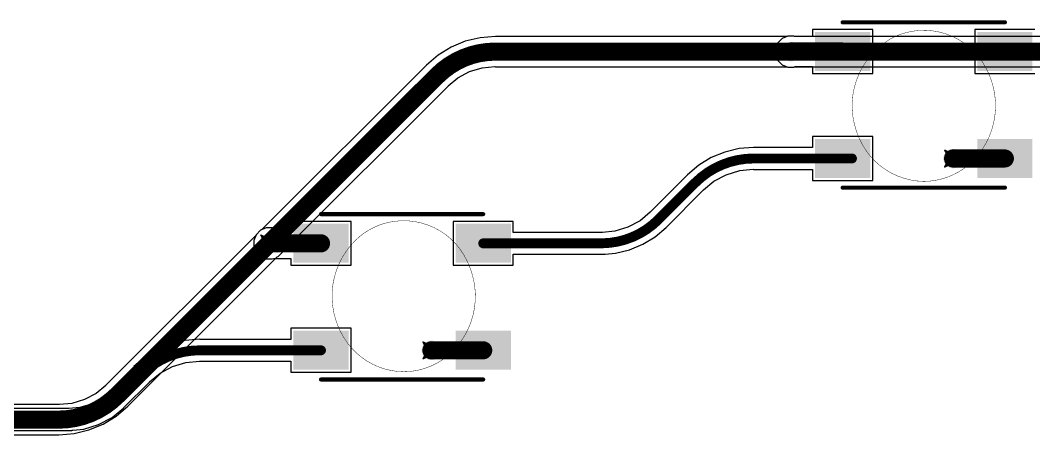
# Model space of a CAD drawing. Header units: inches. Extents: x -11 to 1110, y -7 to 455.
# Drawn here: x 289.58 to 320.82, y 124.76 to 137.55 of the extents above; entities that cross this region are included whole.
import ezdxf

# ---------------------------------------------------------------- set-up
doc = ezdxf.new("R2010")
doc.units = ezdxf.units.IN
for name, color, linetype in [('Bottom Layer', 5, 'Continuous'), ('Drill Drawing', 1, 'Continuous'), ('Mechanical 7', 56, 'Continuous'), ('Top Layer', 1, 'Continuous'), ('Top Overlay', 2, 'Continuous'), ('Top Paste', 8, 'Continuous'), ('Top Solder', 216, 'Continuous'), ('Via Holes', 16, 'Continuous')]:
    doc.layers.add(name, color=color, linetype=linetype)

msp = doc.modelspace()

# ---------------------------------------------------------------- hatches: boundary and pattern name
at = {"layer": 'Bottom Layer'}
h = msp.add_hatch(color=5, dxfattribs=at)
edge = h.paths.add_edge_path()
edge.add_arc((313.331, 136.578), 0.3, 0, 360)
h = msp.add_hatch(color=5, dxfattribs=at)
edge = h.paths.add_edge_path()
edge.add_arc((318.331, 133.278), 0.3, 0, 360)
h = msp.add_hatch(color=5, dxfattribs=at)
edge = h.paths.add_edge_path()
edge.add_arc((297.253, 130.66), 0.3, 0, 360)
h = msp.add_hatch(color=5, dxfattribs=at)
edge = h.paths.add_edge_path()
edge.add_arc((302.253, 127.36), 0.3, 0, 360)
at = {"layer": 'Top Layer'}
h = msp.add_hatch(color=1, dxfattribs=at)
edge = h.paths.add_edge_path()
edge.add_arc((313.331, 136.578), 0.3, 0, 360)
for points in [[(314.177, 137.081), (315.677, 137.081), (315.677, 136.081), (314.177, 136.081)], [(320.677, 136.081), (319.177, 136.081), (319.177, 137.081), (320.677, 137.081)], [(314.177, 133.781), (315.677, 133.781), (315.677, 132.781), (314.177, 132.781)], [(319.177, 133.781), (320.677, 133.781), (320.677, 132.781), (319.177, 132.781)], [(298.099, 131.163), (299.599, 131.163), (299.599, 130.163), (298.099, 130.163)], [(304.599, 130.163), (303.099, 130.163), (303.099, 131.163), (304.599, 131.163)], [(298.099, 127.863), (299.599, 127.863), (299.599, 126.863), (298.099, 126.863)], [(303.099, 127.863), (304.599, 127.863), (304.599, 126.863), (303.099, 126.863)]]:
    msp.add_hatch(color=1, dxfattribs=at).paths.add_polyline_path(points)
h = msp.add_hatch(color=1, dxfattribs=at)
edge = h.paths.add_edge_path()
edge.add_arc((318.331, 133.278), 0.3, 0, 360)
h = msp.add_hatch(color=1, dxfattribs=at)
edge = h.paths.add_edge_path()
edge.add_arc((297.253, 130.66), 0.3, 0, 360)
h = msp.add_hatch(color=1, dxfattribs=at)
edge = h.paths.add_edge_path()
edge.add_arc((302.253, 127.36), 0.3, 0, 360)
at = {"layer": 'Top Paste'}
for points in [[(314.177, 137.081), (315.677, 137.081), (315.677, 136.081), (314.177, 136.081)], [(320.677, 136.081), (319.177, 136.081), (319.177, 137.081), (320.677, 137.081)], [(314.177, 133.781), (315.677, 133.781), (315.677, 132.781), (314.177, 132.781)], [(319.177, 133.781), (320.677, 133.781), (320.677, 132.781), (319.177, 132.781)], [(298.099, 131.163), (299.599, 131.163), (299.599, 130.163), (298.099, 130.163)], [(304.599, 130.163), (303.099, 130.163), (303.099, 131.163), (304.599, 131.163)], [(298.099, 127.863), (299.599, 127.863), (299.599, 126.863), (298.099, 126.863)], [(303.099, 127.863), (304.599, 127.863), (304.599, 126.863), (303.099, 126.863)]]:
    msp.add_hatch(color=8, dxfattribs=at).paths.add_polyline_path(points)
at = {"layer": 'Top Solder'}
for points in [[(314.075, 137.183), (315.778, 137.183), (315.778, 135.98), (314.075, 135.98)], [(320.778, 135.98), (319.075, 135.98), (319.075, 137.183), (320.778, 137.183)], [(314.075, 133.883), (315.778, 133.883), (315.778, 132.68), (314.075, 132.68)], [(319.075, 133.883), (320.778, 133.883), (320.778, 132.68), (319.075, 132.68)], [(297.997, 131.265), (299.7, 131.265), (299.7, 130.062), (297.997, 130.062)], [(304.7, 130.062), (302.997, 130.062), (302.997, 131.265), (304.7, 131.265)], [(297.997, 127.965), (299.7, 127.965), (299.7, 126.762), (297.997, 126.762)], [(302.997, 127.965), (304.7, 127.965), (304.7, 126.762), (302.997, 126.762)]]:
    msp.add_hatch(color=216, dxfattribs=at).paths.add_polyline_path(points)
at = {"layer": 'Via Holes'}
h = msp.add_hatch(color=7, dxfattribs=at)
edge = h.paths.add_edge_path()
edge.add_arc((313.331, 136.578), 0.15, 0, 360)
h = msp.add_hatch(color=7, dxfattribs=at)
edge = h.paths.add_edge_path()
edge.add_arc((318.331, 133.278), 0.15, 0, 360)
h = msp.add_hatch(color=7, dxfattribs=at)
edge = h.paths.add_edge_path()
edge.add_arc((297.253, 130.66), 0.15, 0, 360)
h = msp.add_hatch(color=7, dxfattribs=at)
edge = h.paths.add_edge_path()
edge.add_arc((302.253, 127.36), 0.15, 0, 360)

# ---------------------------------------------------------------- linework, layer by layer
at = {"layer": 'Bottom Layer'}
for p, q in [((303.294, 136.897), (302.858, 136.717)), ((303.753, 137.007), (303.294, 136.897)), ((304.223, 137.044), (303.753, 137.007)), ((313.208, 137.044), (304.223, 137.044)), ((304.223, 137.044), (304.223, 137.044)), ((313.236, 137.056), (313.208, 137.044)), ((313.426, 137.056), (313.236, 137.056)), ((313.454, 137.044), (313.426, 137.056)), ((321.906, 137.044), (313.454, 137.044)), ((302.858, 136.717), (302.456, 136.47)), ((302.456, 136.47), (302.097, 136.164)), ((302.098, 136.164), (297.01, 131.077)), ((302.097, 136.164), (302.098, 136.164)), ((302.098, 136.164), (302.098, 136.164)), ((303.068, 135.768), (303.427, 135.96)), ((303.427, 135.96), (303.817, 136.078)), ((303.817, 136.078), (304.202, 136.116)), ((304.202, 136.116), (304.223, 136.112)), ((304.223, 136.112), (313.208, 136.112)), ((313.208, 136.112), (313.236, 136.1)), ((313.236, 136.1), (313.426, 136.1)), ((313.426, 136.1), (313.454, 136.112)), ((313.454, 136.112), (321.906, 136.112)), ((302.769, 135.522), (303.068, 135.768)), ((297.67, 130.417), (302.757, 135.504)), ((302.757, 135.504), (302.769, 135.522)), ((296.836, 130.902), (292.232, 126.298)), ((296.848, 130.93), (296.836, 130.902)), ((296.982, 131.065), (296.848, 130.93)), ((297.01, 131.077), (296.982, 131.065)), ((297.524, 130.255), (297.658, 130.389)), ((297.658, 130.389), (297.67, 130.417)), ((292.891, 125.639), (297.496, 130.243)), ((297.496, 130.243), (297.524, 130.255)), ((292.22, 126.28), (291.921, 126.035)), ((292.232, 126.298), (292.22, 126.28)), ((291.921, 126.035), (291.561, 125.842)), ((290.765, 125.69), (281.273, 125.69)), ((290.786, 125.686), (290.765, 125.69)), ((291.171, 125.724), (290.786, 125.686)), ((291.561, 125.842), (291.171, 125.724)), ((292.532, 125.332), (292.891, 125.638)), ((292.891, 125.638), (292.891, 125.639)), ((292.13, 125.085), (292.532, 125.332)), ((291.694, 124.905), (292.13, 125.085)), ((281.273, 124.758), (290.765, 124.758)), ((290.765, 124.758), (291.236, 124.795)), ((290.765, 124.758), (290.765, 124.758)), ((291.236, 124.795), (291.694, 124.905))]:
    msp.add_line(p, q, dxfattribs=at)
for points in [[(302.427, 135.834, 0.559, 0.559, -0.198912), (304.223, 136.578, 0.559, 0.559, 0)], [(304.223, 136.578, 0.559, 0.559, 0), (313.331, 136.578, 0.559, 0.559, 0)], [(313.331, 136.578, 0.559, 0.559, 0), (321.906, 136.578, 0.559, 0.559, 0)], [(297.253, 130.66, 0.559, 0.559, 0), (302.427, 135.834, 0.559, 0.559, 0)], [(292.561, 125.968, 0.559, 0.559, 0), (297.253, 130.66, 0.559, 0.559, 0)], [(292.561, 125.968, 0.559, 0.559, -0.198912), (290.765, 125.224, 0.559, 0.559, 0)], [(281.149, 125.224, 0.559, 0.559, 0), (290.765, 125.224, 0.559, 0.559, 0)]]:
    msp.add_lwpolyline(points, format="xyseb", dxfattribs=at)
for points in [[(304.084, 136.578, 0.279, 0.279, 1), (304.363, 136.578, 0.279, 0.279, 1)], [(304.084, 136.578, 0.279, 0.279, 1), (304.363, 136.578, 0.279, 0.279, 1)], [(313.191, 136.578, 0.279, 0.279, 1), (313.471, 136.578, 0.279, 0.279, 1)], [(313.191, 136.578, 0.279, 0.279, 1), (313.471, 136.578, 0.279, 0.279, 1)], [(302.288, 135.834, 0.279, 0.279, 1), (302.567, 135.834, 0.279, 0.279, 1)], [(302.288, 135.834, 0.279, 0.279, 1), (302.567, 135.834, 0.279, 0.279, 1)], [(297.113, 130.66, 0.279, 0.279, 1), (297.393, 130.66, 0.279, 0.279, 1)], [(297.113, 130.66, 0.279, 0.279, 1), (297.393, 130.66, 0.279, 0.279, 1)], [(292.422, 125.968, 0.279, 0.279, 1), (292.701, 125.968, 0.279, 0.279, 1)], [(292.422, 125.968, 0.279, 0.279, 1), (292.701, 125.968, 0.279, 0.279, 1)], [(290.626, 125.224, 0.279, 0.279, 1), (290.905, 125.224, 0.279, 0.279, 1)], [(290.626, 125.224, 0.279, 0.279, 1), (290.905, 125.224, 0.279, 0.279, 1)]]:
    msp.add_lwpolyline(points, format="xyseb", close=True, dxfattribs=at)
at = {"layer": 'Drill Drawing'}
for points in [[(313.077, 136.832, 0.0508, 0.0508, 0), (313.331, 136.705, 0.0508, 0.0508, 0)], [(313.077, 136.832, 0.0508, 0.0508, 0), (313.204, 136.578, 0.0508, 0.0508, 0)], [(313.331, 136.705, 0.0508, 0.0508, 0), (313.585, 136.832, 0.0508, 0.0508, 0)], [(313.458, 136.578, 0.0508, 0.0508, 0), (313.585, 136.832, 0.0508, 0.0508, 0)], [(313.077, 136.324, 0.0508, 0.0508, 0), (313.204, 136.578, 0.0508, 0.0508, 0)], [(313.458, 136.578, 0.0508, 0.0508, 0), (313.585, 136.324, 0.0508, 0.0508, 0)], [(313.077, 136.324, 0.0508, 0.0508, 0), (313.331, 136.451, 0.0508, 0.0508, 0)], [(313.331, 136.451, 0.0508, 0.0508, 0), (313.585, 136.324, 0.0508, 0.0508, 0)], [(318.077, 133.532, 0.0508, 0.0508, 0), (318.331, 133.405, 0.0508, 0.0508, 0)], [(318.077, 133.532, 0.0508, 0.0508, 0), (318.204, 133.278, 0.0508, 0.0508, 0)], [(318.331, 133.405, 0.0508, 0.0508, 0), (318.585, 133.532, 0.0508, 0.0508, 0)], [(318.458, 133.278, 0.0508, 0.0508, 0), (318.585, 133.532, 0.0508, 0.0508, 0)], [(318.077, 133.024, 0.0508, 0.0508, 0), (318.204, 133.278, 0.0508, 0.0508, 0)], [(318.077, 133.024, 0.0508, 0.0508, 0), (318.331, 133.151, 0.0508, 0.0508, 0)], [(318.331, 133.151, 0.0508, 0.0508, 0), (318.585, 133.024, 0.0508, 0.0508, 0)], [(318.458, 133.278, 0.0508, 0.0508, 0), (318.585, 133.024, 0.0508, 0.0508, 0)], [(296.999, 130.914, 0.0508, 0.0508, 0), (297.253, 130.787, 0.0508, 0.0508, 0)], [(296.999, 130.914, 0.0508, 0.0508, 0), (297.126, 130.66, 0.0508, 0.0508, 0)], [(297.253, 130.787, 0.0508, 0.0508, 0), (297.507, 130.914, 0.0508, 0.0508, 0)], [(297.38, 130.66, 0.0508, 0.0508, 0), (297.507, 130.914, 0.0508, 0.0508, 0)], [(296.999, 130.406, 0.0508, 0.0508, 0), (297.126, 130.66, 0.0508, 0.0508, 0)], [(297.38, 130.66, 0.0508, 0.0508, 0), (297.507, 130.406, 0.0508, 0.0508, 0)], [(296.999, 130.406, 0.0508, 0.0508, 0), (297.253, 130.533, 0.0508, 0.0508, 0)], [(297.253, 130.533, 0.0508, 0.0508, 0), (297.507, 130.406, 0.0508, 0.0508, 0)], [(301.999, 127.614, 0.0508, 0.0508, 0), (302.253, 127.487, 0.0508, 0.0508, 0)], [(301.999, 127.614, 0.0508, 0.0508, 0), (302.126, 127.36, 0.0508, 0.0508, 0)], [(302.253, 127.487, 0.0508, 0.0508, 0), (302.507, 127.614, 0.0508, 0.0508, 0)], [(302.38, 127.36, 0.0508, 0.0508, 0), (302.507, 127.614, 0.0508, 0.0508, 0)], [(301.999, 127.106, 0.0508, 0.0508, 0), (302.126, 127.36, 0.0508, 0.0508, 0)], [(301.999, 127.106, 0.0508, 0.0508, 0), (302.253, 127.233, 0.0508, 0.0508, 0)], [(302.253, 127.233, 0.0508, 0.0508, 0), (302.507, 127.106, 0.0508, 0.0508, 0)], [(302.38, 127.36, 0.0508, 0.0508, 0), (302.507, 127.106, 0.0508, 0.0508, 0)]]:
    msp.add_lwpolyline(points, format="xyseb", dxfattribs=at)
for points in [[(313.064, 136.832, 0.0254, 0.0254, 1), (313.09, 136.832, 0.0254, 0.0254, 1)], [(313.064, 136.832, 0.0254, 0.0254, 1), (313.09, 136.832, 0.0254, 0.0254, 1)], [(313.572, 136.832, 0.0254, 0.0254, 1), (313.598, 136.832, 0.0254, 0.0254, 1)], [(313.572, 136.832, 0.0254, 0.0254, 1), (313.598, 136.832, 0.0254, 0.0254, 1)], [(313.191, 136.578, 0.0254, 0.0254, 1), (313.217, 136.578, 0.0254, 0.0254, 1)], [(313.191, 136.578, 0.0254, 0.0254, 1), (313.217, 136.578, 0.0254, 0.0254, 1)], [(313.318, 136.705, 0.0254, 0.0254, 1), (313.344, 136.705, 0.0254, 0.0254, 1)], [(313.318, 136.705, 0.0254, 0.0254, 1), (313.344, 136.705, 0.0254, 0.0254, 1)], [(313.445, 136.578, 0.0254, 0.0254, 1), (313.471, 136.578, 0.0254, 0.0254, 1)], [(313.445, 136.578, 0.0254, 0.0254, 1), (313.471, 136.578, 0.0254, 0.0254, 1)], [(313.064, 136.324, 0.0254, 0.0254, 1), (313.09, 136.324, 0.0254, 0.0254, 1)], [(313.064, 136.324, 0.0254, 0.0254, 1), (313.09, 136.324, 0.0254, 0.0254, 1)], [(313.318, 136.451, 0.0254, 0.0254, 1), (313.344, 136.451, 0.0254, 0.0254, 1)], [(313.318, 136.451, 0.0254, 0.0254, 1), (313.344, 136.451, 0.0254, 0.0254, 1)], [(313.572, 136.324, 0.0254, 0.0254, 1), (313.598, 136.324, 0.0254, 0.0254, 1)], [(313.572, 136.324, 0.0254, 0.0254, 1), (313.598, 136.324, 0.0254, 0.0254, 1)], [(318.064, 133.532, 0.0254, 0.0254, 1), (318.09, 133.532, 0.0254, 0.0254, 1)], [(318.064, 133.532, 0.0254, 0.0254, 1), (318.09, 133.532, 0.0254, 0.0254, 1)], [(318.318, 133.405, 0.0254, 0.0254, 1), (318.344, 133.405, 0.0254, 0.0254, 1)], [(318.318, 133.405, 0.0254, 0.0254, 1), (318.344, 133.405, 0.0254, 0.0254, 1)], [(318.572, 133.532, 0.0254, 0.0254, 1), (318.598, 133.532, 0.0254, 0.0254, 1)], [(318.572, 133.532, 0.0254, 0.0254, 1), (318.598, 133.532, 0.0254, 0.0254, 1)], [(318.191, 133.278, 0.0254, 0.0254, 1), (318.217, 133.278, 0.0254, 0.0254, 1)], [(318.191, 133.278, 0.0254, 0.0254, 1), (318.217, 133.278, 0.0254, 0.0254, 1)], [(318.318, 133.151, 0.0254, 0.0254, 1), (318.344, 133.151, 0.0254, 0.0254, 1)], [(318.318, 133.151, 0.0254, 0.0254, 1), (318.344, 133.151, 0.0254, 0.0254, 1)], [(318.445, 133.278, 0.0254, 0.0254, 1), (318.471, 133.278, 0.0254, 0.0254, 1)], [(318.445, 133.278, 0.0254, 0.0254, 1), (318.471, 133.278, 0.0254, 0.0254, 1)], [(318.064, 133.024, 0.0254, 0.0254, 1), (318.09, 133.024, 0.0254, 0.0254, 1)], [(318.064, 133.024, 0.0254, 0.0254, 1), (318.09, 133.024, 0.0254, 0.0254, 1)], [(318.572, 133.024, 0.0254, 0.0254, 1), (318.598, 133.024, 0.0254, 0.0254, 1)], [(318.572, 133.024, 0.0254, 0.0254, 1), (318.598, 133.024, 0.0254, 0.0254, 1)], [(296.986, 130.914, 0.0254, 0.0254, 1), (297.012, 130.914, 0.0254, 0.0254, 1)], [(296.986, 130.914, 0.0254, 0.0254, 1), (297.012, 130.914, 0.0254, 0.0254, 1)], [(297.494, 130.914, 0.0254, 0.0254, 1), (297.52, 130.914, 0.0254, 0.0254, 1)], [(297.494, 130.914, 0.0254, 0.0254, 1), (297.52, 130.914, 0.0254, 0.0254, 1)], [(297.113, 130.66, 0.0254, 0.0254, 1), (297.139, 130.66, 0.0254, 0.0254, 1)], [(297.113, 130.66, 0.0254, 0.0254, 1), (297.139, 130.66, 0.0254, 0.0254, 1)], [(297.24, 130.787, 0.0254, 0.0254, 1), (297.266, 130.787, 0.0254, 0.0254, 1)], [(297.24, 130.787, 0.0254, 0.0254, 1), (297.266, 130.787, 0.0254, 0.0254, 1)], [(297.367, 130.66, 0.0254, 0.0254, 1), (297.393, 130.66, 0.0254, 0.0254, 1)], [(297.367, 130.66, 0.0254, 0.0254, 1), (297.393, 130.66, 0.0254, 0.0254, 1)], [(296.986, 130.406, 0.0254, 0.0254, 1), (297.012, 130.406, 0.0254, 0.0254, 1)], [(296.986, 130.406, 0.0254, 0.0254, 1), (297.012, 130.406, 0.0254, 0.0254, 1)], [(297.24, 130.533, 0.0254, 0.0254, 1), (297.266, 130.533, 0.0254, 0.0254, 1)], [(297.24, 130.533, 0.0254, 0.0254, 1), (297.266, 130.533, 0.0254, 0.0254, 1)], [(297.494, 130.406, 0.0254, 0.0254, 1), (297.52, 130.406, 0.0254, 0.0254, 1)], [(297.494, 130.406, 0.0254, 0.0254, 1), (297.52, 130.406, 0.0254, 0.0254, 1)], [(301.986, 127.614, 0.0254, 0.0254, 1), (302.012, 127.614, 0.0254, 0.0254, 1)], [(301.986, 127.614, 0.0254, 0.0254, 1), (302.012, 127.614, 0.0254, 0.0254, 1)], [(302.24, 127.487, 0.0254, 0.0254, 1), (302.266, 127.487, 0.0254, 0.0254, 1)], [(302.24, 127.487, 0.0254, 0.0254, 1), (302.266, 127.487, 0.0254, 0.0254, 1)], [(302.494, 127.614, 0.0254, 0.0254, 1), (302.52, 127.614, 0.0254, 0.0254, 1)], [(302.494, 127.614, 0.0254, 0.0254, 1), (302.52, 127.614, 0.0254, 0.0254, 1)], [(302.113, 127.36, 0.0254, 0.0254, 1), (302.139, 127.36, 0.0254, 0.0254, 1)], [(302.113, 127.36, 0.0254, 0.0254, 1), (302.139, 127.36, 0.0254, 0.0254, 1)], [(302.24, 127.233, 0.0254, 0.0254, 1), (302.266, 127.233, 0.0254, 0.0254, 1)], [(302.24, 127.233, 0.0254, 0.0254, 1), (302.266, 127.233, 0.0254, 0.0254, 1)], [(302.367, 127.36, 0.0254, 0.0254, 1), (302.393, 127.36, 0.0254, 0.0254, 1)], [(302.367, 127.36, 0.0254, 0.0254, 1), (302.393, 127.36, 0.0254, 0.0254, 1)], [(301.986, 127.106, 0.0254, 0.0254, 1), (302.012, 127.106, 0.0254, 0.0254, 1)], [(301.986, 127.106, 0.0254, 0.0254, 1), (302.012, 127.106, 0.0254, 0.0254, 1)], [(302.494, 127.106, 0.0254, 0.0254, 1), (302.52, 127.106, 0.0254, 0.0254, 1)], [(302.494, 127.106, 0.0254, 0.0254, 1), (302.52, 127.106, 0.0254, 0.0254, 1)]]:
    msp.add_lwpolyline(points, format="xyseb", close=True, dxfattribs=at)
at = {"layer": 'Mechanical 7'}
for points in [[(316.682, 137.102, 0.0127, 0.0127, -0.382372), (319.358, 136.044, 0.0127, 0.0127, 0)], [(315.354, 134.117, 0.0127, 0.0127, -0.352067), (316.355, 136.944, 0.0127, 0.0127, 0)], [(316.355, 136.944, 0.0127, 0.0127, -0.041701), (316.682, 137.102, 0.0127, 0.0127, 0)], [(319.358, 136.044, 0.0127, 0.0127, -0.039025), (319.507, 135.699, 0.0127, 0.0127, 0)], [(319.507, 135.699, 0.0127, 0.0127, -0.307753), (318.797, 133.075, 0.0127, 0.0127, 0)], [(315.467, 133.842, 0.0127, 0.0127, -0.030468), (315.354, 134.117, 0.0127, 0.0127, 0)], [(317.432, 132.575, 0.0127, 0.0127, -0.288241), (315.467, 133.842, 0.0127, 0.0127, 0)], [(318.797, 133.075, 0.0127, 0.0127, -0.082937), (318.179, 132.713, 0.0127, 0.0127, 0)], [(318.179, 132.713, 0.0127, 0.0127, -0.089791), (317.432, 132.575, 0.0127, 0.0127, 0)], [(300.073, 130.902, 0.0127, 0.0127, -0.083272), (300.7, 131.247, 0.0127, 0.0127, 0)], [(300.7, 131.247, 0.0127, 0.0127, -0.381983), (303.351, 130.119, 0.0127, 0.0127, 0)], [(299.305, 128.298, 0.0127, 0.0127, -0.308378), (300.073, 130.902, 0.0127, 0.0127, 0)], [(303.351, 130.119, 0.0127, 0.0127, -0.038934), (303.491, 129.769, 0.0127, 0.0127, 0)], [(303.491, 129.769, 0.0127, 0.0127, -0.308638), (302.72, 127.166, 0.0127, 0.0127, 0)], [(299.552, 127.756, 0.0127, 0.0127, -0.062394), (299.305, 128.298, 0.0127, 0.0127, 0)], [(301.396, 126.701, 0.0127, 0.0127, -0.259806), (299.552, 127.756, 0.0127, 0.0127, 0)], [(302.72, 127.166, 0.0127, 0.0127, -0.08318), (302.093, 126.82, 0.0127, 0.0127, 0)], [(302.093, 126.82, 0.0127, 0.0127, -0.084716), (301.396, 126.701, 0.0127, 0.0127, 0)]]:
    msp.add_lwpolyline(points, format="xyseb", dxfattribs=at)
for points in [[(316.351, 136.944, 0.00635, 0.00635, 1), (316.358, 136.944, 0.00635, 0.00635, 1)], [(316.351, 136.944, 0.00635, 0.00635, 1), (316.358, 136.944, 0.00635, 0.00635, 1)], [(316.678, 137.102, 0.00635, 0.00635, 1), (316.685, 137.102, 0.00635, 0.00635, 1)], [(316.678, 137.102, 0.00635, 0.00635, 1), (316.685, 137.102, 0.00635, 0.00635, 1)], [(319.355, 136.044, 0.00635, 0.00635, 1), (319.362, 136.044, 0.00635, 0.00635, 1)], [(319.355, 136.044, 0.00635, 0.00635, 1), (319.362, 136.044, 0.00635, 0.00635, 1)], [(319.504, 135.699, 0.00635, 0.00635, 1), (319.51, 135.699, 0.00635, 0.00635, 1)], [(319.504, 135.699, 0.00635, 0.00635, 1), (319.51, 135.699, 0.00635, 0.00635, 1)], [(315.351, 134.117, 0.00635, 0.00635, 1), (315.357, 134.117, 0.00635, 0.00635, 1)], [(315.351, 134.117, 0.00635, 0.00635, 1), (315.357, 134.117, 0.00635, 0.00635, 1)], [(315.463, 133.842, 0.00635, 0.00635, 1), (315.47, 133.842, 0.00635, 0.00635, 1)], [(315.463, 133.842, 0.00635, 0.00635, 1), (315.47, 133.842, 0.00635, 0.00635, 1)], [(318.794, 133.075, 0.00635, 0.00635, 1), (318.8, 133.075, 0.00635, 0.00635, 1)], [(318.794, 133.075, 0.00635, 0.00635, 1), (318.8, 133.075, 0.00635, 0.00635, 1)], [(317.428, 132.575, 0.00635, 0.00635, 1), (317.435, 132.575, 0.00635, 0.00635, 1)], [(317.428, 132.575, 0.00635, 0.00635, 1), (317.435, 132.575, 0.00635, 0.00635, 1)], [(318.176, 132.713, 0.00635, 0.00635, 1), (318.182, 132.713, 0.00635, 0.00635, 1)], [(318.176, 132.713, 0.00635, 0.00635, 1), (318.182, 132.713, 0.00635, 0.00635, 1)], [(300.697, 131.247, 0.00635, 0.00635, 1), (300.703, 131.247, 0.00635, 0.00635, 1)], [(300.697, 131.247, 0.00635, 0.00635, 1), (300.703, 131.247, 0.00635, 0.00635, 1)], [(300.07, 130.902, 0.00635, 0.00635, 1), (300.077, 130.902, 0.00635, 0.00635, 1)], [(300.07, 130.902, 0.00635, 0.00635, 1), (300.077, 130.902, 0.00635, 0.00635, 1)], [(303.348, 130.119, 0.00635, 0.00635, 1), (303.354, 130.119, 0.00635, 0.00635, 1)], [(303.348, 130.119, 0.00635, 0.00635, 1), (303.354, 130.119, 0.00635, 0.00635, 1)], [(303.488, 129.769, 0.00635, 0.00635, 1), (303.494, 129.769, 0.00635, 0.00635, 1)], [(303.488, 129.769, 0.00635, 0.00635, 1), (303.494, 129.769, 0.00635, 0.00635, 1)], [(299.301, 128.298, 0.00635, 0.00635, 1), (299.308, 128.298, 0.00635, 0.00635, 1)], [(299.301, 128.298, 0.00635, 0.00635, 1), (299.308, 128.298, 0.00635, 0.00635, 1)], [(299.548, 127.756, 0.00635, 0.00635, 1), (299.555, 127.756, 0.00635, 0.00635, 1)], [(299.548, 127.756, 0.00635, 0.00635, 1), (299.555, 127.756, 0.00635, 0.00635, 1)], [(302.717, 127.166, 0.00635, 0.00635, 1), (302.723, 127.166, 0.00635, 0.00635, 1)], [(302.717, 127.166, 0.00635, 0.00635, 1), (302.723, 127.166, 0.00635, 0.00635, 1)], [(302.09, 126.82, 0.00635, 0.00635, 1), (302.096, 126.82, 0.00635, 0.00635, 1)], [(302.09, 126.82, 0.00635, 0.00635, 1), (302.096, 126.82, 0.00635, 0.00635, 1)], [(301.393, 126.701, 0.00635, 0.00635, 1), (301.4, 126.701, 0.00635, 0.00635, 1)], [(301.393, 126.701, 0.00635, 0.00635, 1), (301.4, 126.701, 0.00635, 0.00635, 1)]]:
    msp.add_lwpolyline(points, format="xyseb", close=True, dxfattribs=at)
at = {"layer": 'Top Layer'}
for p, q in [((315.855, 137.259), (313.999, 137.259)), ((313.999, 137.259), (313.999, 137.048)), ((315.855, 135.904), (315.855, 137.259)), ((320.855, 137.259), (318.999, 137.259)), ((318.999, 137.259), (318.999, 135.904)), ((312.926, 136.849), (312.853, 136.673)), ((313.061, 136.983), (312.926, 136.849)), ((313.236, 137.056), (313.061, 136.983)), ((313.426, 137.056), (313.236, 137.056)), ((313.446, 137.048), (313.426, 137.056)), ((313.999, 137.048), (313.446, 137.048)), ((312.853, 136.673), (312.853, 136.483)), ((312.853, 136.483), (312.926, 136.307)), ((312.926, 136.307), (313.061, 136.173)), ((313.061, 136.173), (313.236, 136.1)), ((313.236, 136.1), (313.426, 136.1)), ((313.426, 136.1), (313.463, 136.115)), ((313.463, 136.115), (313.999, 136.115)), ((313.999, 136.115), (313.999, 135.904)), ((313.999, 135.904), (315.855, 135.904)), ((318.999, 135.904), (320.855, 135.904)), ((315.855, 133.959), (313.999, 133.959)), ((313.999, 133.959), (313.999, 133.618)), ((315.855, 132.604), (315.855, 133.959)), ((311.295, 133.48), (310.877, 133.307)), ((311.734, 133.585), (311.295, 133.48)), ((312.184, 133.62), (311.734, 133.585)), ((312.184, 133.618), (312.184, 133.62)), ((313.999, 133.618), (312.184, 133.618)), ((310.492, 133.071), (310.148, 132.777)), ((310.877, 133.307), (310.492, 133.071)), ((310.15, 132.776), (309.007, 131.632)), ((310.148, 132.777), (310.15, 132.776)), ((310.958, 132.577), (311.339, 132.781)), ((311.339, 132.781), (311.754, 132.907)), ((311.754, 132.907), (312.17, 132.948)), ((312.17, 132.948), (312.184, 132.945)), ((312.184, 132.945), (313.999, 132.945)), ((313.999, 132.945), (313.999, 132.604)), ((310.635, 132.312), (310.958, 132.577)), ((313.999, 132.604), (315.855, 132.604)), ((309.483, 131.156), (310.626, 132.299)), ((310.626, 132.299), (310.635, 132.312)), ((308.999, 131.62), (308.682, 131.36)), ((309.007, 131.632), (308.999, 131.62)), ((299.776, 131.341), (297.921, 131.341)), ((297.921, 131.341), (297.921, 131.129)), ((299.776, 129.985), (299.776, 131.341)), ((304.776, 131.341), (302.921, 131.341)), ((302.921, 131.341), (302.921, 129.985)), ((304.776, 131), (304.776, 131.341)), ((308.682, 131.36), (308.308, 131.16)), ((296.848, 130.93), (296.775, 130.755)), ((296.982, 131.065), (296.848, 130.93)), ((297.158, 131.138), (296.982, 131.065)), ((297.348, 131.138), (297.158, 131.138)), ((297.368, 131.129), (297.348, 131.138)), ((297.921, 131.129), (297.368, 131.129)), ((307.48, 131), (304.776, 131)), ((307.494, 130.997), (307.48, 131)), ((307.514, 130.999), (307.494, 130.997)), ((307.52, 131), (307.514, 130.999)), ((307.522, 131), (307.52, 131)), ((307.902, 131.037), (307.522, 131)), ((308.308, 131.16), (307.902, 131.037)), ((309.146, 130.866), (309.485, 131.155)), ((309.485, 131.155), (309.483, 131.156)), ((296.775, 130.755), (296.775, 130.565)), ((308.356, 130.463), (308.767, 130.633)), ((308.767, 130.633), (309.146, 130.866)), ((296.775, 130.565), (296.848, 130.389)), ((296.848, 130.389), (296.982, 130.255)), ((304.776, 129.985), (304.776, 130.327)), ((304.776, 130.327), (307.48, 130.327)), ((307.48, 130.327), (307.48, 130.324)), ((307.48, 130.324), (307.52, 130.327)), ((307.52, 130.327), (307.525, 130.328)), ((307.525, 130.328), (307.604, 130.334)), ((307.604, 130.334), (307.924, 130.359)), ((307.604, 130.334), (307.604, 130.334)), ((307.924, 130.359), (308.356, 130.463)), ((296.982, 130.255), (297.158, 130.182)), ((297.158, 130.182), (297.348, 130.182)), ((297.348, 130.182), (297.384, 130.197)), ((297.384, 130.197), (297.921, 130.197)), ((297.921, 130.197), (297.921, 129.985)), ((297.921, 129.985), (299.776, 129.985)), ((302.921, 129.985), (304.776, 129.985)), ((299.776, 128.041), (297.921, 128.041)), ((297.921, 128.041), (297.921, 127.7)), ((299.776, 126.685), (299.776, 128.041)), ((294.226, 127.561), (293.808, 127.388)), ((294.665, 127.667), (294.226, 127.561)), ((295.116, 127.702), (294.665, 127.667)), ((295.116, 127.7), (295.116, 127.702)), ((297.921, 127.7), (295.116, 127.7)), ((293.423, 127.152), (293.08, 126.859)), ((293.808, 127.388), (293.423, 127.152)), ((293.081, 126.857), (292.294, 126.07)), ((293.08, 126.859), (293.081, 126.857)), ((293.889, 126.659), (294.271, 126.863)), ((294.271, 126.863), (294.685, 126.989)), ((294.685, 126.989), (295.101, 127.029)), ((295.101, 127.029), (295.116, 127.027)), ((295.116, 127.027), (297.921, 127.027)), ((297.921, 127.027), (297.921, 126.685)), ((293.566, 126.394), (293.889, 126.659)), ((297.921, 126.685), (299.776, 126.685)), ((292.77, 125.594), (293.558, 126.381)), ((293.558, 126.381), (293.566, 126.394)), ((292.29, 126.064), (292.033, 125.853)), ((292.294, 126.07), (292.29, 126.064)), ((291.411, 125.595), (291.081, 125.563)), ((291.735, 125.694), (291.411, 125.595)), ((292.033, 125.853), (291.735, 125.694)), ((292.409, 125.291), (292.773, 125.59)), ((292.773, 125.59), (292.77, 125.594)), ((291.074, 125.564), (288.673, 125.564)), ((291.081, 125.563), (291.074, 125.564)), ((291.994, 125.069), (292.409, 125.291)), ((291.543, 124.932), (291.994, 125.069)), ((288.673, 124.891), (291.074, 124.891)), ((291.074, 124.886), (291.164, 124.893)), ((291.074, 124.891), (291.074, 124.886)), ((291.164, 124.893), (291.179, 124.896)), ((291.179, 124.896), (291.182, 124.897)), ((291.179, 124.896), (291.179, 124.896)), ((291.182, 124.897), (291.186, 124.897)), ((291.186, 124.897), (291.198, 124.898)), ((291.198, 124.898), (291.543, 124.932)), ((291.198, 124.898), (291.198, 124.898))]:
    msp.add_line(p, q, dxfattribs=at)
for points in [[(313.331, 136.581, 0.559, 0.559, 0), (314.927, 136.581, 0.559, 0.559, 0)], [(319.927, 136.581, 0.305, 0.305, 0), (324.39, 136.581, 0.305, 0.305, 0)], [(310.388, 132.537, 0.305, 0.305, -0.198912), (312.184, 133.281, 0.305, 0.305, 0)], [(312.184, 133.281, 0.305, 0.305, 0), (314.927, 133.281, 0.305, 0.305, 0)], [(314.927, 133.281, 0.305, 0.305, 0), (315.214, 133.281, 0.305, 0.305, 0)], [(318.331, 133.281, 0.559, 0.559, 0), (319.927, 133.281, 0.559, 0.559, 0)], [(309.245, 131.394, 0.305, 0.305, 0), (310.388, 132.537, 0.305, 0.305, 0)], [(309.245, 131.394, 0.305, 0.305, -0.19476), (307.52, 130.664, 0.305, 0.305, 0)], [(297.253, 130.663, 0.559, 0.559, 0), (298.849, 130.663, 0.559, 0.559, 0)], [(303.849, 130.663, 0.305, 0.305, 0), (307.48, 130.663, 0.305, 0.305, 0)], [(307.52, 130.664, 0.305, 0.305, -0.003998), (307.48, 130.663, 0.305, 0.305, 0)], [(293.319, 126.619, 0.305, 0.305, -0.198912), (295.116, 127.363, 0.305, 0.305, 0)], [(295.116, 127.363, 0.305, 0.305, 0), (298.849, 127.363, 0.305, 0.305, 0)], [(302.253, 127.363, 0.559, 0.559, 0), (303.849, 127.363, 0.559, 0.559, 0)], [(292.532, 125.832, 0.305, 0.305, 0), (293.319, 126.619, 0.305, 0.305, 0)], [(292.532, 125.832, 0.305, 0.305, -0.187518), (291.164, 125.23, 0.305, 0.305, 0)], [(287.745, 125.228, 0.305, 0.305, 0), (291.074, 125.228, 0.305, 0.305, 0)], [(291.164, 125.23, 0.305, 0.305, -0.010984), (291.074, 125.228, 0.305, 0.305, 0)]]:
    msp.add_lwpolyline(points, format="xyseb", dxfattribs=at)
for points in [[(313.191, 136.581, 0.279, 0.279, 1), (313.471, 136.581, 0.279, 0.279, 1)], [(314.787, 136.581, 0.279, 0.279, 1), (315.066, 136.581, 0.279, 0.279, 1)], [(319.851, 136.581, 0.152, 0.152, 1), (320.003, 136.581, 0.152, 0.152, 1)], [(312.108, 133.281, 0.152, 0.152, 1), (312.261, 133.281, 0.152, 0.152, 1)], [(312.108, 133.281, 0.152, 0.152, 1), (312.261, 133.281, 0.152, 0.152, 1)], [(314.851, 133.281, 0.152, 0.152, 1), (315.003, 133.281, 0.152, 0.152, 1)], [(314.851, 133.281, 0.152, 0.152, 1), (315.003, 133.281, 0.152, 0.152, 1)], [(315.138, 133.281, 0.152, 0.152, 1), (315.29, 133.281, 0.152, 0.152, 1)], [(318.191, 133.281, 0.279, 0.279, 1), (318.471, 133.281, 0.279, 0.279, 1)], [(319.787, 133.281, 0.279, 0.279, 1), (320.066, 133.281, 0.279, 0.279, 1)], [(310.312, 132.537, 0.152, 0.152, 1), (310.464, 132.537, 0.152, 0.152, 1)], [(310.312, 132.537, 0.152, 0.152, 1), (310.464, 132.537, 0.152, 0.152, 1)], [(309.169, 131.394, 0.152, 0.152, 1), (309.321, 131.394, 0.152, 0.152, 1)], [(309.169, 131.394, 0.152, 0.152, 1), (309.321, 131.394, 0.152, 0.152, 1)], [(297.113, 130.663, 0.279, 0.279, 1), (297.393, 130.663, 0.279, 0.279, 1)], [(298.709, 130.663, 0.279, 0.279, 1), (298.988, 130.663, 0.279, 0.279, 1)], [(303.772, 130.663, 0.152, 0.152, 1), (303.925, 130.663, 0.152, 0.152, 1)], [(307.404, 130.663, 0.152, 0.152, 1), (307.556, 130.663, 0.152, 0.152, 1)], [(307.404, 130.663, 0.152, 0.152, 1), (307.556, 130.663, 0.152, 0.152, 1)], [(307.444, 130.664, 0.152, 0.152, 1), (307.596, 130.664, 0.152, 0.152, 1)], [(307.444, 130.664, 0.152, 0.152, 1), (307.596, 130.664, 0.152, 0.152, 1)], [(295.039, 127.363, 0.152, 0.152, 1), (295.192, 127.363, 0.152, 0.152, 1)], [(295.039, 127.363, 0.152, 0.152, 1), (295.192, 127.363, 0.152, 0.152, 1)], [(298.772, 127.363, 0.152, 0.152, 1), (298.925, 127.363, 0.152, 0.152, 1)], [(302.113, 127.363, 0.279, 0.279, 1), (302.393, 127.363, 0.279, 0.279, 1)], [(303.709, 127.363, 0.279, 0.279, 1), (303.988, 127.363, 0.279, 0.279, 1)], [(293.243, 126.619, 0.152, 0.152, 1), (293.396, 126.619, 0.152, 0.152, 1)], [(293.243, 126.619, 0.152, 0.152, 1), (293.396, 126.619, 0.152, 0.152, 1)], [(292.456, 125.832, 0.152, 0.152, 1), (292.608, 125.832, 0.152, 0.152, 1)], [(292.456, 125.832, 0.152, 0.152, 1), (292.608, 125.832, 0.152, 0.152, 1)], [(290.997, 125.228, 0.152, 0.152, 1), (291.15, 125.228, 0.152, 0.152, 1)], [(290.997, 125.228, 0.152, 0.152, 1), (291.15, 125.228, 0.152, 0.152, 1)], [(291.088, 125.23, 0.152, 0.152, 1), (291.24, 125.23, 0.152, 0.152, 1)], [(291.088, 125.23, 0.152, 0.152, 1), (291.24, 125.23, 0.152, 0.152, 1)]]:
    msp.add_lwpolyline(points, format="xyseb", close=True, dxfattribs=at)
at = {"layer": 'Top Overlay'}
for points in [[(314.927, 137.482, 0.127, 0.127, 0), (319.927, 137.482, 0.127, 0.127, 0)], [(313.871, 136.735, 0.254, 0.254, 0), (313.998, 136.608, 0.254, 0.254, 0)], [(313.871, 136.481, 0.254, 0.254, 0), (313.871, 136.735, 0.254, 0.254, 0)], [(313.871, 136.481, 0.254, 0.254, 0), (313.998, 136.608, 0.254, 0.254, 0)], [(314.927, 132.381, 0.127, 0.127, 0), (319.927, 132.381, 0.127, 0.127, 0)], [(298.849, 131.564, 0.127, 0.127, 0), (303.849, 131.564, 0.127, 0.127, 0)], [(297.793, 130.817, 0.254, 0.254, 0), (297.92, 130.69, 0.254, 0.254, 0)], [(297.793, 130.563, 0.254, 0.254, 0), (297.793, 130.817, 0.254, 0.254, 0)], [(297.793, 130.563, 0.254, 0.254, 0), (297.92, 130.69, 0.254, 0.254, 0)], [(298.849, 126.462, 0.127, 0.127, 0), (303.849, 126.462, 0.127, 0.127, 0)]]:
    msp.add_lwpolyline(points, format="xyseb", dxfattribs=at)
for points in [[(314.895, 137.482, 0.0635, 0.0635, 1), (314.959, 137.482, 0.0635, 0.0635, 1)], [(319.895, 137.482, 0.0635, 0.0635, 1), (319.959, 137.482, 0.0635, 0.0635, 1)], [(313.807, 136.735, 0.127, 0.127, 1), (313.934, 136.735, 0.127, 0.127, 1)], [(313.807, 136.735, 0.127, 0.127, 1), (313.934, 136.735, 0.127, 0.127, 1)], [(313.807, 136.481, 0.127, 0.127, 1), (313.934, 136.481, 0.127, 0.127, 1)], [(313.807, 136.481, 0.127, 0.127, 1), (313.934, 136.481, 0.127, 0.127, 1)], [(313.934, 136.608, 0.127, 0.127, 1), (314.061, 136.608, 0.127, 0.127, 1)], [(313.934, 136.608, 0.127, 0.127, 1), (314.061, 136.608, 0.127, 0.127, 1)], [(314.895, 132.381, 0.0635, 0.0635, 1), (314.959, 132.381, 0.0635, 0.0635, 1)], [(319.895, 132.381, 0.0635, 0.0635, 1), (319.959, 132.381, 0.0635, 0.0635, 1)], [(298.817, 131.564, 0.0635, 0.0635, 1), (298.88, 131.564, 0.0635, 0.0635, 1)], [(303.817, 131.564, 0.0635, 0.0635, 1), (303.88, 131.564, 0.0635, 0.0635, 1)], [(297.729, 130.817, 0.127, 0.127, 1), (297.856, 130.817, 0.127, 0.127, 1)], [(297.729, 130.817, 0.127, 0.127, 1), (297.856, 130.817, 0.127, 0.127, 1)], [(297.729, 130.563, 0.127, 0.127, 1), (297.856, 130.563, 0.127, 0.127, 1)], [(297.729, 130.563, 0.127, 0.127, 1), (297.856, 130.563, 0.127, 0.127, 1)], [(297.856, 130.69, 0.127, 0.127, 1), (297.983, 130.69, 0.127, 0.127, 1)], [(297.856, 130.69, 0.127, 0.127, 1), (297.983, 130.69, 0.127, 0.127, 1)], [(298.817, 126.462, 0.0635, 0.0635, 1), (298.88, 126.462, 0.0635, 0.0635, 1)], [(303.817, 126.462, 0.0635, 0.0635, 1), (303.88, 126.462, 0.0635, 0.0635, 1)]]:
    msp.add_lwpolyline(points, format="xyseb", close=True, dxfattribs=at)

doc.saveas('drawing.dxf')
